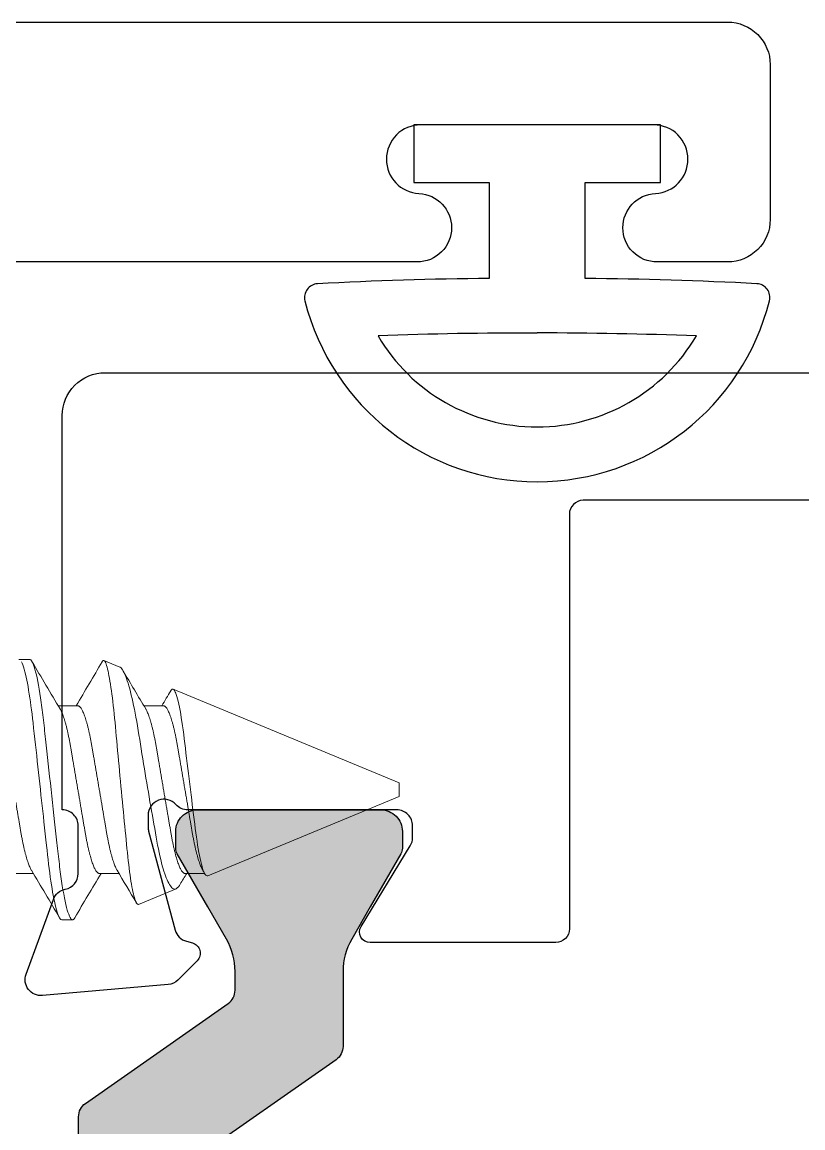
# Model space of a CAD drawing. Extents: x -7 to 79, y -106 to 76.
# Drawn here: x 15.477 to 16.046, y 56.975 to 57.782 of the extents above; entities that cross this region are included whole.
import ezdxf

# ---------------------------------------------------------------- set-up
doc = ezdxf.new("R2010")
doc.units = 0
doc.header["$MEASUREMENT"] = 0
doc.layers.get('0').update_dxf_attribs({"linetype": 'CONTINUOUS'})
for name, color, linetype in [('Ballons', 7, 'CONTINUOUS'), ('FRAME', 1, 'CONTINUOUS'), ('GEOMETRY', 1, 'CONTINUOUS'), ('TEXT', 7, 'CONTINUOUS'), ('VENT', 5, 'CONTINUOUS')]:
    doc.layers.add(name, color=color, linetype=linetype)

# ---------------------------------------------------------------- blocks, each defined once
blk = doc.blocks.new('no 10 1 in')
at = {"color": 7, "linetype": 'Continuous', "lineweight": 15}
for p, q in [((55.93295, 25.67204), (55.92514, 25.67204)), ((55.99868, 25.66646), (55.98717, 25.67123)), ((56.20248, 25.58204), (56.03762, 25.65033)), ((55.96811, 25.63821), (55.95375, 25.63821)), ((56.03061, 25.63821), (56.01625, 25.63821)), ((56.20248, 25.57704), (56.20248, 25.58204)), ((56.06283, 25.5142), (56.20248, 25.57204)), ((56.20248, 25.57204), (56.20248, 25.57704)), ((55.92123, 25.51587), (55.93559, 25.51587)), ((55.98373, 25.51587), (55.99809, 25.51587)), ((56.04623, 25.51587), (56.06059, 25.51587)), ((56.01239, 25.4933), (56.03975, 25.50464)), ((55.95639, 25.48204), (55.9642, 25.48204))]:
    blk.add_line(p, q, dxfattribs=at)
at = {"color": 7, "linetype": 'Continuous', "lineweight": 15, "flags": 128}
for points in [[(55.92696, 25.67029), (55.92745, 25.66928), (55.92794, 25.66807), (55.92844, 25.66663), (55.92895, 25.66496), (55.92946, 25.66308), (55.92992, 25.66122), (55.93038, 25.65919), (55.93084, 25.657), (55.93129, 25.65466), (55.93175, 25.65217), (55.9322, 25.64954), (55.93265, 25.64679), (55.93309, 25.64391), (55.9335, 25.64108), (55.9339, 25.63816), (55.9343, 25.63515), (55.93468, 25.63208), (55.93506, 25.62895), (55.93542, 25.62576), (55.93584, 25.62193), (55.93628, 25.61796), (55.93673, 25.61385), (55.93719, 25.60963), (55.93762, 25.60576), (55.93805, 25.60181), (55.93849, 25.59779), (55.93894, 25.59371), (55.93939, 25.58959), (55.93984, 25.58543), (55.9403, 25.58124), (55.94076, 25.57704), (55.9412, 25.57305), (55.94164, 25.56907), (55.94207, 25.56512), (55.9425, 25.56119), (55.94293, 25.5573), (55.94335, 25.55347), (55.94384, 25.54903), (55.94431, 25.54468), (55.94478, 25.54045), (55.94523, 25.53634), (55.94562, 25.53278), (55.946, 25.52934), (55.94637, 25.52597), (55.94677, 25.52266), (55.94717, 25.51941), (55.94758, 25.51624), (55.94801, 25.51316), (55.94844, 25.51018), (55.94886, 25.50744), (55.94928, 25.50481), (55.94971, 25.5023), (55.95014, 25.49991), (55.95058, 25.49766), (55.95102, 25.49553), (55.95153, 25.49322), (55.95205, 25.49111), (55.95256, 25.48922), (55.95306, 25.48754), (55.95351, 25.48623), (55.95395, 25.48511), (55.95438, 25.48416), (55.9548, 25.48339), (55.95522, 25.48279), (55.95562, 25.48237), (55.95601, 25.48213), (55.95639, 25.48204), (55.95639, 25.48204)], [(56.01239, 25.4933), (56.01208, 25.49325), (56.01176, 25.49334), (56.01143, 25.49359), (56.0111, 25.49398), (56.01076, 25.49453), (56.01041, 25.49524), (56.01005, 25.49611), (56.0097, 25.49713), (56.00935, 25.49826), (56.009, 25.49952), (56.00865, 25.50094), (56.0083, 25.50249), (56.00794, 25.50421), (56.00758, 25.50607), (56.00722, 25.50807), (56.00687, 25.51021), (56.00653, 25.51239), (56.00619, 25.5147), (56.00585, 25.51712), (56.00552, 25.51966), (56.00518, 25.52236), (56.00486, 25.52516), (56.00453, 25.52809), (56.00422, 25.53111), (56.00392, 25.5341), (56.00362, 25.53716), (56.00331, 25.54032), (56.00299, 25.54354), (56.00267, 25.54689), (56.00234, 25.55029), (56.002, 25.55377), (56.00166, 25.55729), (56.00132, 25.56087), (56.00097, 25.56447), (56.00062, 25.56813), (56.00027, 25.57181), (55.99992, 25.57558), (55.99956, 25.57936), (55.9992, 25.58318), (55.99884, 25.58698), (55.9985, 25.59067), (55.99816, 25.59433), (55.99782, 25.598), (55.99748, 25.60163), (55.99714, 25.60531), (55.99681, 25.60895), (55.99647, 25.61255), (55.99615, 25.6161), (55.99584, 25.61946), (55.99554, 25.62275), (55.99524, 25.62599), (55.99493, 25.62915), (55.99461, 25.6323), (55.99429, 25.63535), (55.99395, 25.63833), (55.99362, 25.6412), (55.99328, 25.64396), (55.99294, 25.6466), (55.99259, 25.64915), (55.99225, 25.65158), (55.99189, 25.65392), (55.99153, 25.65614), (55.99118, 25.65823), (55.99082, 25.66017), (55.99047, 25.66193), (55.99013, 25.66354), (55.98978, 25.66502), (55.98944, 25.66634), (55.9891, 25.66753), (55.98876, 25.66857), (55.98842, 25.66944), (55.98809, 25.67015), (55.98778, 25.67067), (55.98747, 25.67103), (55.98717, 25.67123), (55.98686, 25.67127), (55.98655, 25.67116), (55.98623, 25.67088), (55.9859, 25.67044), (55.98582, 25.67029)], [(55.99867, 25.66645), (55.99906, 25.66626), (55.99958, 25.66584), (56.00012, 25.66524), (56.00068, 25.66447), (56.00126, 25.6635), (56.00185, 25.66236), (56.00245, 25.66104), (56.00306, 25.65954), (56.00362, 25.65804), (56.00418, 25.6564), (56.00475, 25.65462), (56.00532, 25.65271), (56.00591, 25.65062), (56.0065, 25.6484), (56.00709, 25.64604), (56.00768, 25.64356), (56.00825, 25.64104), (56.00881, 25.63841), (56.00938, 25.63567), (56.00994, 25.63282), (56.01051, 25.62981), (56.01106, 25.62672), (56.01162, 25.6235), (56.01216, 25.62021), (56.01267, 25.61696), (56.0132, 25.61365), (56.01374, 25.61025), (56.0143, 25.60679), (56.01488, 25.6032), (56.01547, 25.59957), (56.01607, 25.59587), (56.01669, 25.59215), (56.01724, 25.58878), (56.01781, 25.5854), (56.01838, 25.58199), (56.01895, 25.57858), (56.01954, 25.57511), (56.02013, 25.57165), (56.02072, 25.56819), (56.02131, 25.56475), (56.02188, 25.56147), (56.02245, 25.55821), (56.02302, 25.55498), (56.02358, 25.5518), (56.02415, 25.54861), (56.02471, 25.54547), (56.02526, 25.54239), (56.02581, 25.53937), (56.02632, 25.53655), (56.02685, 25.53382), (56.02739, 25.53116), (56.02795, 25.5286), (56.02853, 25.52609), (56.02913, 25.52369), (56.02973, 25.5214), (56.03035, 25.51923), (56.03091, 25.51741), (56.03147, 25.51569), (56.03204, 25.51408), (56.03261, 25.51258), (56.0332, 25.51118), (56.03379, 25.5099), (56.03439, 25.50875), (56.03498, 25.50773), (56.03558, 25.50682), (56.03619, 25.50606), (56.03679, 25.50545), (56.03738, 25.50498), (56.03799, 25.50465), (56.03858, 25.50449), (56.03917, 25.50448), (56.03975, 25.50464)], [(56.06283, 25.5142), (56.0624, 25.51412), (56.06196, 25.51426), (56.06152, 25.51459), (56.06105, 25.51515), (56.06057, 25.51592), (56.06009, 25.5169), (56.05963, 25.51804), (56.05916, 25.51937), (56.05869, 25.52088), (56.05821, 25.52262), (56.05773, 25.52455), (56.05726, 25.52666), (56.0568, 25.52887), (56.05635, 25.53125), (56.05591, 25.53377), (56.05547, 25.53651), (56.05504, 25.53939), (56.05462, 25.5424), (56.05421, 25.54543), (56.05381, 25.54857), (56.0534, 25.55179), (56.05296, 25.55518), (56.05252, 25.55864), (56.05208, 25.56216), (56.05161, 25.56582), (56.05115, 25.56953), (56.05068, 25.57327), (56.05021, 25.57714), (56.04973, 25.58102), (56.04925, 25.5849), (56.04879, 25.58867), (56.04834, 25.59243), (56.04789, 25.59615), (56.04744, 25.59993), (56.047, 25.60364), (56.04656, 25.60728), (56.04616, 25.61072), (56.04576, 25.61408), (56.04535, 25.61733), (56.04492, 25.62056), (56.04449, 25.62366), (56.04404, 25.62663), (56.04359, 25.62949), (56.04313, 25.63219), (56.04267, 25.63473), (56.0422, 25.63717), (56.04172, 25.63942), (56.04125, 25.64148), (56.04078, 25.64331), (56.04032, 25.64494), (56.03987, 25.64637), (56.03952, 25.64732), (56.03918, 25.64815), (56.03885, 25.64885), (56.03852, 25.64943), (56.0381, 25.64997), (56.0377, 25.65029), (56.0373, 25.6504), (56.03688, 25.65029), (56.03644, 25.64995), (56.03601, 25.64939), (56.03584, 25.6491)]]:
    blk.add_lwpolyline(points, dxfattribs=at)
at = {"color": 7, "linetype": 'Continuous', "lineweight": 15}
for centre, radius, start, end in [((59.42176, 27.71139), 4.04043, 210.33796, 210.90994), ((52.39346, 27.77331), 4.16266, 329.14166, 329.65463), ((59.05265, 27.45483), 3.53833, 210.40835, 210.93575), ((53.5644, 27.11374), 2.87282, 329.09511, 329.348), ((52.47033, 23.44433), 4.03724, 30.33774, 30.91016), ((59.56766, 23.37525), 4.17346, 149.14189, 149.65785), ((53.18977, 23.8351), 3.27286, 30.4626, 30.94858), ((57.83153, 24.44648), 2.07999, 149.06041, 149.31577), ((54.28374, 24.45196), 2.07102, 30.90345, 30.98763), ((56.03567, 25.51137), 0.00787, 301.14739, 333.95966)]:
    blk.add_arc(centre, radius, start, end, dxfattribs=at)
for points, knots in [([(55.93295, 25.67204), (55.93408, 25.67204), (55.93539, 25.66973), (55.93815, 25.6601), (55.93958, 25.65279), (55.94156, 25.63947), (55.9422, 25.63465), (55.94338, 25.62461), (55.94393, 25.61939), (55.94579, 25.60246), (55.94718, 25.58977), (55.94997, 25.56432), (55.95136, 25.55163), (55.95322, 25.5347), (55.95377, 25.52948), (55.95496, 25.51943), (55.95559, 25.51462), (55.95757, 25.50129), (55.95901, 25.49399), (55.96176, 25.48436), (55.96307, 25.48204), (55.9642, 25.48204)], [0, 0, 0, 0, 0.125, 0.125, 0.25, 0.25, 0.3125, 0.3125, 0.375, 0.375, 0.5, 0.5, 0.625, 0.625, 0.6875, 0.6875, 0.75, 0.75, 0.875, 0.875, 1, 1, 1, 1]), ([(55.90561, 25.63821), (55.90577, 25.6382), (55.90609, 25.63816), (55.9066, 25.63789), (55.90712, 25.63746), (55.90765, 25.63683), (55.90821, 25.63602), (55.90877, 25.63502), (55.90934, 25.63384), (55.90993, 25.63245), (55.91054, 25.63085), (55.91115, 25.62904), (55.91176, 25.62705), (55.91237, 25.62489), (55.91297, 25.62258), (55.91355, 25.62017), (55.91411, 25.61767), (55.91464, 25.61512), (55.91516, 25.61247), (55.91566, 25.60976), (55.91614, 25.60697), (55.91663, 25.60409), (55.91713, 25.60111), (55.91767, 25.59797), (55.91823, 25.59469), (55.91881, 25.59127), (55.91941, 25.58778), (55.92001, 25.58423), (55.92062, 25.58065), (55.92122, 25.5771), (55.92182, 25.5736), (55.9224, 25.57018), (55.92298, 25.56679), (55.92355, 25.56345), (55.92411, 25.56017), (55.92465, 25.55696), (55.92518, 25.55385), (55.9257, 25.55079), (55.92621, 25.54779), (55.92671, 25.54485), (55.92723, 25.54199), (55.92777, 25.53922), (55.92833, 25.53653), (55.9289, 25.534), (55.92947, 25.53162), (55.93004, 25.5294), (55.93062, 25.52732), (55.9312, 25.5254), (55.93179, 25.52363), (55.93237, 25.52204), (55.93296, 25.52062), (55.93354, 25.51938), (55.93395, 25.51859), (55.93416, 25.51826), (55.93418, 25.51824)], [0, 0, 0, 0, 0.018425, 0.037098, 0.055995, 0.075092, 0.094361, 0.113774, 0.1333, 0.152908, 0.173502, 0.194114, 0.214705, 0.235238, 0.255675, 0.275982, 0.295213, 0.314265, 0.333111, 0.351727, 0.370105, 0.388591, 0.407319, 0.426267, 0.446322, 0.466559, 0.486941, 0.507436, 0.528005, 0.548612, 0.568283, 0.587921, 0.607494, 0.626969, 0.646317, 0.665508, 0.684513, 0.703307, 0.722741, 0.74198, 0.761439, 0.781155, 0.801099, 0.821241, 0.840622, 0.860124, 0.879715, 0.899364, 0.919038, 0.938704, 0.95833, 0.977882, 0.998253, 1, 1, 1, 1]), ([(55.95517, 25.63584), (55.95533, 25.63557), (55.95567, 25.63497), (55.95622, 25.63383), (55.95681, 25.63245), (55.95741, 25.63085), (55.95803, 25.62904), (55.95864, 25.62705), (55.95925, 25.62489), (55.95984, 25.62258), (55.96042, 25.62017), (55.96098, 25.61767), (55.96152, 25.61512), (55.96203, 25.61247), (55.96253, 25.60976), (55.96301, 25.60697), (55.9635, 25.60409), (55.96401, 25.60111), (55.96454, 25.59797), (55.9651, 25.59469), (55.96569, 25.59127), (55.96628, 25.58778), (55.96688, 25.58423), (55.96749, 25.58065), (55.9681, 25.5771), (55.96869, 25.5736), (55.96928, 25.57018), (55.96985, 25.56679), (55.97042, 25.56345), (55.97098, 25.56017), (55.97153, 25.55696), (55.97206, 25.55385), (55.97258, 25.55079), (55.97309, 25.54779), (55.97359, 25.54485), (55.97411, 25.54199), (55.97465, 25.53922), (55.97521, 25.53653), (55.97577, 25.534), (55.97634, 25.53162), (55.97692, 25.5294), (55.97749, 25.52732), (55.97808, 25.5254), (55.97866, 25.52364), (55.97925, 25.52204), (55.97983, 25.52062), (55.98042, 25.51937), (55.981, 25.51829), (55.98158, 25.51739), (55.98215, 25.51671), (55.9827, 25.51622), (55.98323, 25.51593), (55.98356, 25.51589), (55.98373, 25.51587)], [0, 0, 0, 0, 0.016551, 0.036076, 0.055684, 0.076279, 0.09689, 0.117481, 0.138014, 0.158452, 0.178759, 0.19799, 0.217041, 0.235888, 0.254503, 0.272882, 0.291368, 0.310096, 0.329043, 0.349099, 0.369335, 0.389718, 0.410212, 0.430781, 0.451388, 0.471059, 0.490697, 0.51027, 0.529746, 0.549094, 0.568285, 0.58729, 0.606083, 0.625518, 0.644756, 0.664216, 0.683932, 0.703876, 0.724018, 0.743399, 0.7629, 0.782492, 0.802141, 0.821815, 0.841481, 0.861106, 0.880659, 0.90103, 0.921251, 0.941289, 0.961112, 0.980691, 1, 1, 1, 1]), ([(55.96811, 25.63821), (55.96827, 25.6382), (55.96859, 25.63816), (55.9691, 25.63789), (55.96962, 25.63746), (55.97016, 25.63683), (55.97071, 25.63602), (55.97127, 25.63502), (55.97184, 25.63384), (55.97243, 25.63245), (55.97304, 25.63085), (55.97365, 25.62904), (55.97426, 25.62705), (55.97487, 25.62489), (55.97547, 25.62258), (55.97605, 25.62017), (55.97661, 25.61767), (55.97714, 25.61512), (55.97766, 25.61247), (55.97816, 25.60976), (55.97864, 25.60697), (55.97913, 25.60409), (55.97963, 25.60111), (55.98017, 25.59797), (55.98073, 25.59469), (55.98131, 25.59127), (55.98191, 25.58778), (55.98251, 25.58423), (55.98312, 25.58065), (55.98372, 25.5771), (55.98432, 25.5736), (55.9849, 25.57018), (55.98548, 25.56679), (55.98605, 25.56345), (55.98661, 25.56017), (55.98715, 25.55696), (55.98768, 25.55385), (55.9882, 25.55079), (55.98871, 25.54779), (55.98921, 25.54485), (55.98973, 25.54199), (55.99027, 25.53922), (55.99083, 25.53653), (55.9914, 25.534), (55.99197, 25.53162), (55.99254, 25.5294), (55.99312, 25.52732), (55.9937, 25.5254), (55.99429, 25.52363), (55.99487, 25.52204), (55.99546, 25.52062), (55.99604, 25.51938), (55.99645, 25.51859), (55.99666, 25.51826), (55.99668, 25.51824)], [0, 0, 0, 0, 0.018425, 0.037098, 0.055995, 0.075092, 0.094361, 0.113774, 0.1333, 0.152908, 0.173502, 0.194114, 0.214705, 0.235237, 0.255675, 0.275982, 0.295213, 0.314265, 0.333111, 0.351727, 0.370105, 0.388591, 0.407319, 0.426267, 0.446323, 0.466559, 0.486941, 0.507436, 0.528005, 0.548612, 0.568283, 0.587921, 0.607494, 0.626969, 0.646317, 0.665508, 0.684513, 0.703307, 0.722741, 0.74198, 0.761439, 0.781155, 0.801099, 0.821241, 0.840622, 0.860124, 0.879715, 0.899364, 0.919038, 0.938704, 0.95833, 0.977882, 0.998253, 1, 1, 1, 1]), ([(56.01767, 25.63584), (56.01783, 25.63557), (56.01817, 25.63497), (56.01872, 25.63383), (56.01931, 25.63245), (56.01991, 25.63085), (56.02053, 25.62904), (56.02114, 25.62705), (56.02175, 25.62489), (56.02234, 25.62258), (56.02292, 25.62017), (56.02348, 25.61767), (56.02402, 25.61512), (56.02453, 25.61247), (56.02503, 25.60976), (56.02551, 25.60697), (56.026, 25.60409), (56.02651, 25.60111), (56.02704, 25.59797), (56.0276, 25.59469), (56.02819, 25.59127), (56.02878, 25.58778), (56.02938, 25.58423), (56.02999, 25.58065), (56.0306, 25.5771), (56.03119, 25.5736), (56.03178, 25.57018), (56.03235, 25.56679), (56.03292, 25.56345), (56.03348, 25.56017), (56.03403, 25.55696), (56.03456, 25.55385), (56.03508, 25.55079), (56.03559, 25.54779), (56.03609, 25.54485), (56.03661, 25.54199), (56.03715, 25.53922), (56.03771, 25.53653), (56.03827, 25.534), (56.03884, 25.53162), (56.03942, 25.5294), (56.03999, 25.52732), (56.04058, 25.5254), (56.04116, 25.52364), (56.04175, 25.52204), (56.04233, 25.52062), (56.04292, 25.51937), (56.0435, 25.51829), (56.04408, 25.51739), (56.04465, 25.51671), (56.0452, 25.51622), (56.04573, 25.51593), (56.04606, 25.51589), (56.04623, 25.51587)], [0, 0, 0, 0, 0.016551, 0.036076, 0.055684, 0.076279, 0.09689, 0.117481, 0.138014, 0.158452, 0.178759, 0.19799, 0.217041, 0.235888, 0.254503, 0.272882, 0.291368, 0.310096, 0.329043, 0.349099, 0.369335, 0.389718, 0.410212, 0.430781, 0.451388, 0.471059, 0.490697, 0.51027, 0.529746, 0.549094, 0.568285, 0.58729, 0.606083, 0.625518, 0.644756, 0.664216, 0.683932, 0.703876, 0.724018, 0.743399, 0.7629, 0.782492, 0.802141, 0.821815, 0.841481, 0.861106, 0.880659, 0.90103, 0.921251, 0.941289, 0.961112, 0.980691, 1, 1, 1, 1]), ([(56.03061, 25.63821), (56.03077, 25.6382), (56.03109, 25.63816), (56.0316, 25.63789), (56.03212, 25.63746), (56.03266, 25.63683), (56.03321, 25.63602), (56.03377, 25.63502), (56.03434, 25.63384), (56.03493, 25.63245), (56.03554, 25.63085), (56.03615, 25.62904), (56.03676, 25.62705), (56.03737, 25.62489), (56.03797, 25.62258), (56.03855, 25.62017), (56.03911, 25.61767), (56.03964, 25.61512), (56.04016, 25.61247), (56.04066, 25.60976), (56.04114, 25.60697), (56.04163, 25.60409), (56.04213, 25.60111), (56.04267, 25.59797), (56.04323, 25.59469), (56.04381, 25.59127), (56.04441, 25.58778), (56.04501, 25.58423), (56.04562, 25.58065), (56.04622, 25.5771), (56.04682, 25.5736), (56.0474, 25.57018), (56.04798, 25.56679), (56.04855, 25.56345), (56.04911, 25.56017), (56.04965, 25.55696), (56.05018, 25.55385), (56.0507, 25.55079), (56.05121, 25.54779), (56.05171, 25.54485), (56.05224, 25.54199), (56.05277, 25.53922), (56.05333, 25.53653), (56.0539, 25.534), (56.05447, 25.53162), (56.05504, 25.5294), (56.05562, 25.52732), (56.0562, 25.5254), (56.05679, 25.52363), (56.05737, 25.52204), (56.05796, 25.52062), (56.05854, 25.51938), (56.05895, 25.51859), (56.05916, 25.51826), (56.05918, 25.51824)], [0, 0, 0, 0, 0.018425, 0.037098, 0.055995, 0.075092, 0.094361, 0.113774, 0.1333, 0.152908, 0.173502, 0.194114, 0.214705, 0.235238, 0.255676, 0.275983, 0.295213, 0.314265, 0.333111, 0.351727, 0.370105, 0.388591, 0.40732, 0.426267, 0.446323, 0.466559, 0.486942, 0.507436, 0.528005, 0.548612, 0.568283, 0.587921, 0.607494, 0.62697, 0.646318, 0.665508, 0.684514, 0.703307, 0.722742, 0.74198, 0.76144, 0.781155, 0.8011, 0.821242, 0.840623, 0.860124, 0.879716, 0.899365, 0.919039, 0.938705, 0.95833, 0.977883, 0.998254, 1, 1, 1, 1]), ([(55.9642, 25.48204), (55.96435, 25.48206), (55.96463, 25.4821), (55.96508, 25.48245), (55.9655, 25.48291), (55.96576, 25.48336), (55.96587, 25.48355)], [0, 0, 0, 0, 0.267657, 0.538485, 0.812222, 1, 1, 1, 1])]:
    blk.add_open_spline(points, degree=3, knots=knots, dxfattribs=at)
blk = doc.blocks.new('3773-Lead Stile')
h = blk.add_hatch(color=7)
h.dxf.hatch_style = 1
h.paths.add_polyline_path([(0.14841, 0.13087, -0.244698), (0.15176, 0.13732), (0.25754, 0.21139, 0.244698), (0.26258, 0.22106), (0.26258, 0.2758, -0.131652), (0.26891, 0.29942), (0.28243, 0.32283), (0.30478, 0.36155, 0.131652), (0.30589, 0.36568), (0.30589, 0.37795, 0.414214), (0.29014, 0.3937), (0.15628, 0.3937, 0.414214), (0.14053, 0.37795), (0.14053, 0.36568, 0.131652), (0.14164, 0.36155), (0.16399, 0.32283), (0.17751, 0.29942, -0.131652), (0.18384, 0.2758), (0.18384, 0.26205, -0.244698), (0.1788, 0.25238), (0.0747, 0.17949, 0.244698), (0.06967, 0.16981), (0.06967, -0.16981, 0.244698), (0.0747, -0.17949), (0.1788, -0.25238, -0.103471), (0.18211, -0.2559, -0.13774), (0.18384, -0.26205), (0.18384, -0.2758, -0.131652), (0.17751, -0.29942), (0.14164, -0.36155, 0.131652), (0.14053, -0.36568), (0.14053, -0.37795, 0.414214), (0.15628, -0.3937), (0.29014, -0.3937, 0.414214), (0.30589, -0.37795), (0.30589, -0.36568, 0.137872), (0.30468, -0.36137), (0.30462, -0.36128), (0.26891, -0.29942, -0.131652), (0.26258, -0.2758), (0.26258, -0.22106, 0.244698), (0.25754, -0.21139), (0.15176, -0.13732, -0.244698), (0.14841, -0.13087)])
blk.add_lwpolyline([(1.85761, 0.6197), (0.43776, 0.6197, 0.406968), (0.42776, 0.60935), (0.42776, 0.30687, -0.414214), (0.41776, 0.29687), (0.28239, 0.29687, -0.585524), (0.27578, 0.30865), (0.31168, 0.36746, 0.137872), (0.31338, 0.37351), (0.31338, 0.38208, 0.414214), (0.30176, 0.3937), (0.14932, 0.3937, -0.213422), (0.14066, 0.39757, 0.6885), (0.12038, 0.38983), (0.12038, 0.38119, 0.065543), (0.12077, 0.37819), (0.14012, 0.306, 0.267949), (0.14833, 0.29778), (0.15272, 0.2966, -0.57735), (0.1562, 0.28364), (0.14211, 0.26955, -0.176327), (0.1349, 0.2662), (0.04328, 0.25818, -0.548619), (0.03135, 0.27373), (0.03135, 0.27379), (0.05124, 0.32837, -0.263725), (0.05996, 0.33581, 0.359508), (0.06938, 0.34722), (0.06938, 0.38208, 0.414214), (0.05776, 0.3937), (0.05776, 0.68145, -0.414214), (0.08901, 0.7127), (3.26276, 0.7127, -1)], format="xyb")
at = {"color": 7, "lineweight": 30}
blk.add_lwpolyline([(0.06967, -0.16981), (0.06967, 0.16981, -0.244698), (0.0747, 0.17949), (0.1788, 0.25238, 0.244698), (0.18384, 0.26205), (0.18384, 0.2758, 0.131652), (0.17751, 0.29942), (0.16399, 0.32283), (0.14164, 0.36155, -0.131652), (0.14053, 0.36568), (0.14053, 0.37795, -0.414214), (0.15628, 0.3937), (0.29014, 0.3937, -0.414214), (0.30589, 0.37795), (0.30589, 0.36568, -0.131652), (0.30478, 0.36155), (0.28243, 0.32283), (0.26891, 0.29942, 0.131652), (0.26258, 0.2758), (0.26258, 0.22106, -0.244698), (0.25754, 0.21139), (0.15176, 0.13732, 0.244698)], format="xyb", dxfattribs=at)
blk = doc.blocks.new('25031')
at = {"layer": 'GEOMETRY', "color": 5}
for p, q in [((-0.035, 0.112), (-0.035, 0.042)), ((0.035, 0.042), (0.035, 0.112)), ((-0.035, 0.042), (-0.09, 0.042)), ((-0.09, 0.042), (-0.09, 0)), ((0.09, 0.042), (0.035, 0.042)), ((0.09, 0), (0.09, 0.042)), ((-0.09, 0), (0.09, 0))]:
    blk.add_line(p, q, dxfattribs=at)
for centre, radius, start, end in [((0.00001, 0.08562), 0.17476, 14.16222, 165.86854), ((0.00001, 0.08562), 0.13476, 30.48079, 149.52589), ((0.0002, 3.29043), 3.13862, 267.87586, 269.9963), ((0.00504, 3.05622), 2.90437, 269.90051, 272.19223), ((-0.15976, 0.12585), 0.01, 165.86854, 267.1063), ((0.15976, 0.12593), 0.01, 273.02232, 14.16222), ((0.0002, 3.29043), 3.17862, 267.1063, 269.36545), ((0.00504, 3.05622), 2.94437, 270.58295, 273.02232)]:
    blk.add_arc(centre, radius, start, end, dxfattribs=at)
blk = doc.blocks.new('3809 BLOCK FRAME')
blk.add_lwpolyline([(0, 0), (0, 1.423, 0.414214), (-0.031, 1.454), (-0.144, 1.454, 0.414214), (-0.175, 1.423), (-0.175, 1.3715, 0.414214), (-0.15, 1.3465), (-0.15, 1.3465, 0.399638), (-0.12503, 1.37025, -0.399638), (-0.10006, 1.394), (-0.1, 1.394, -0.414214), (-0.075, 1.369), (-0.075, 1.199, -0.414214), (-0.1, 1.174), (-0.10006, 1.174, -0.399638), (-0.12503, 1.19775, 0.399638), (-0.15, 1.2215, 0.414214), (-0.175, 1.1965), (-0.175, 0.464, -0.414214)], format="xyb")

msp = doc.modelspace()

# ---------------------------------------------------------------- block references
at = {"layer": 'Ballons'}
msp.add_blockref('no 10 1 in', (-40.45082, 31.64459), dxfattribs=at)
at = {"layer": 'FRAME', "xscale": -1, "rotation": 270}
msp.add_blockref('3809 BLOCK FRAME', (14.56842, 57.78165), dxfattribs=at)
at = {"layer": 'TEXT', "rotation": 180}
msp.add_blockref('25031', (15.85242, 57.70665), dxfattribs=at)
at = {"layer": 'VENT'}
msp.add_blockref('3773-Lead Stile', (15.44816, 56.81314), dxfattribs=at)

doc.saveas('drawing.dxf')
